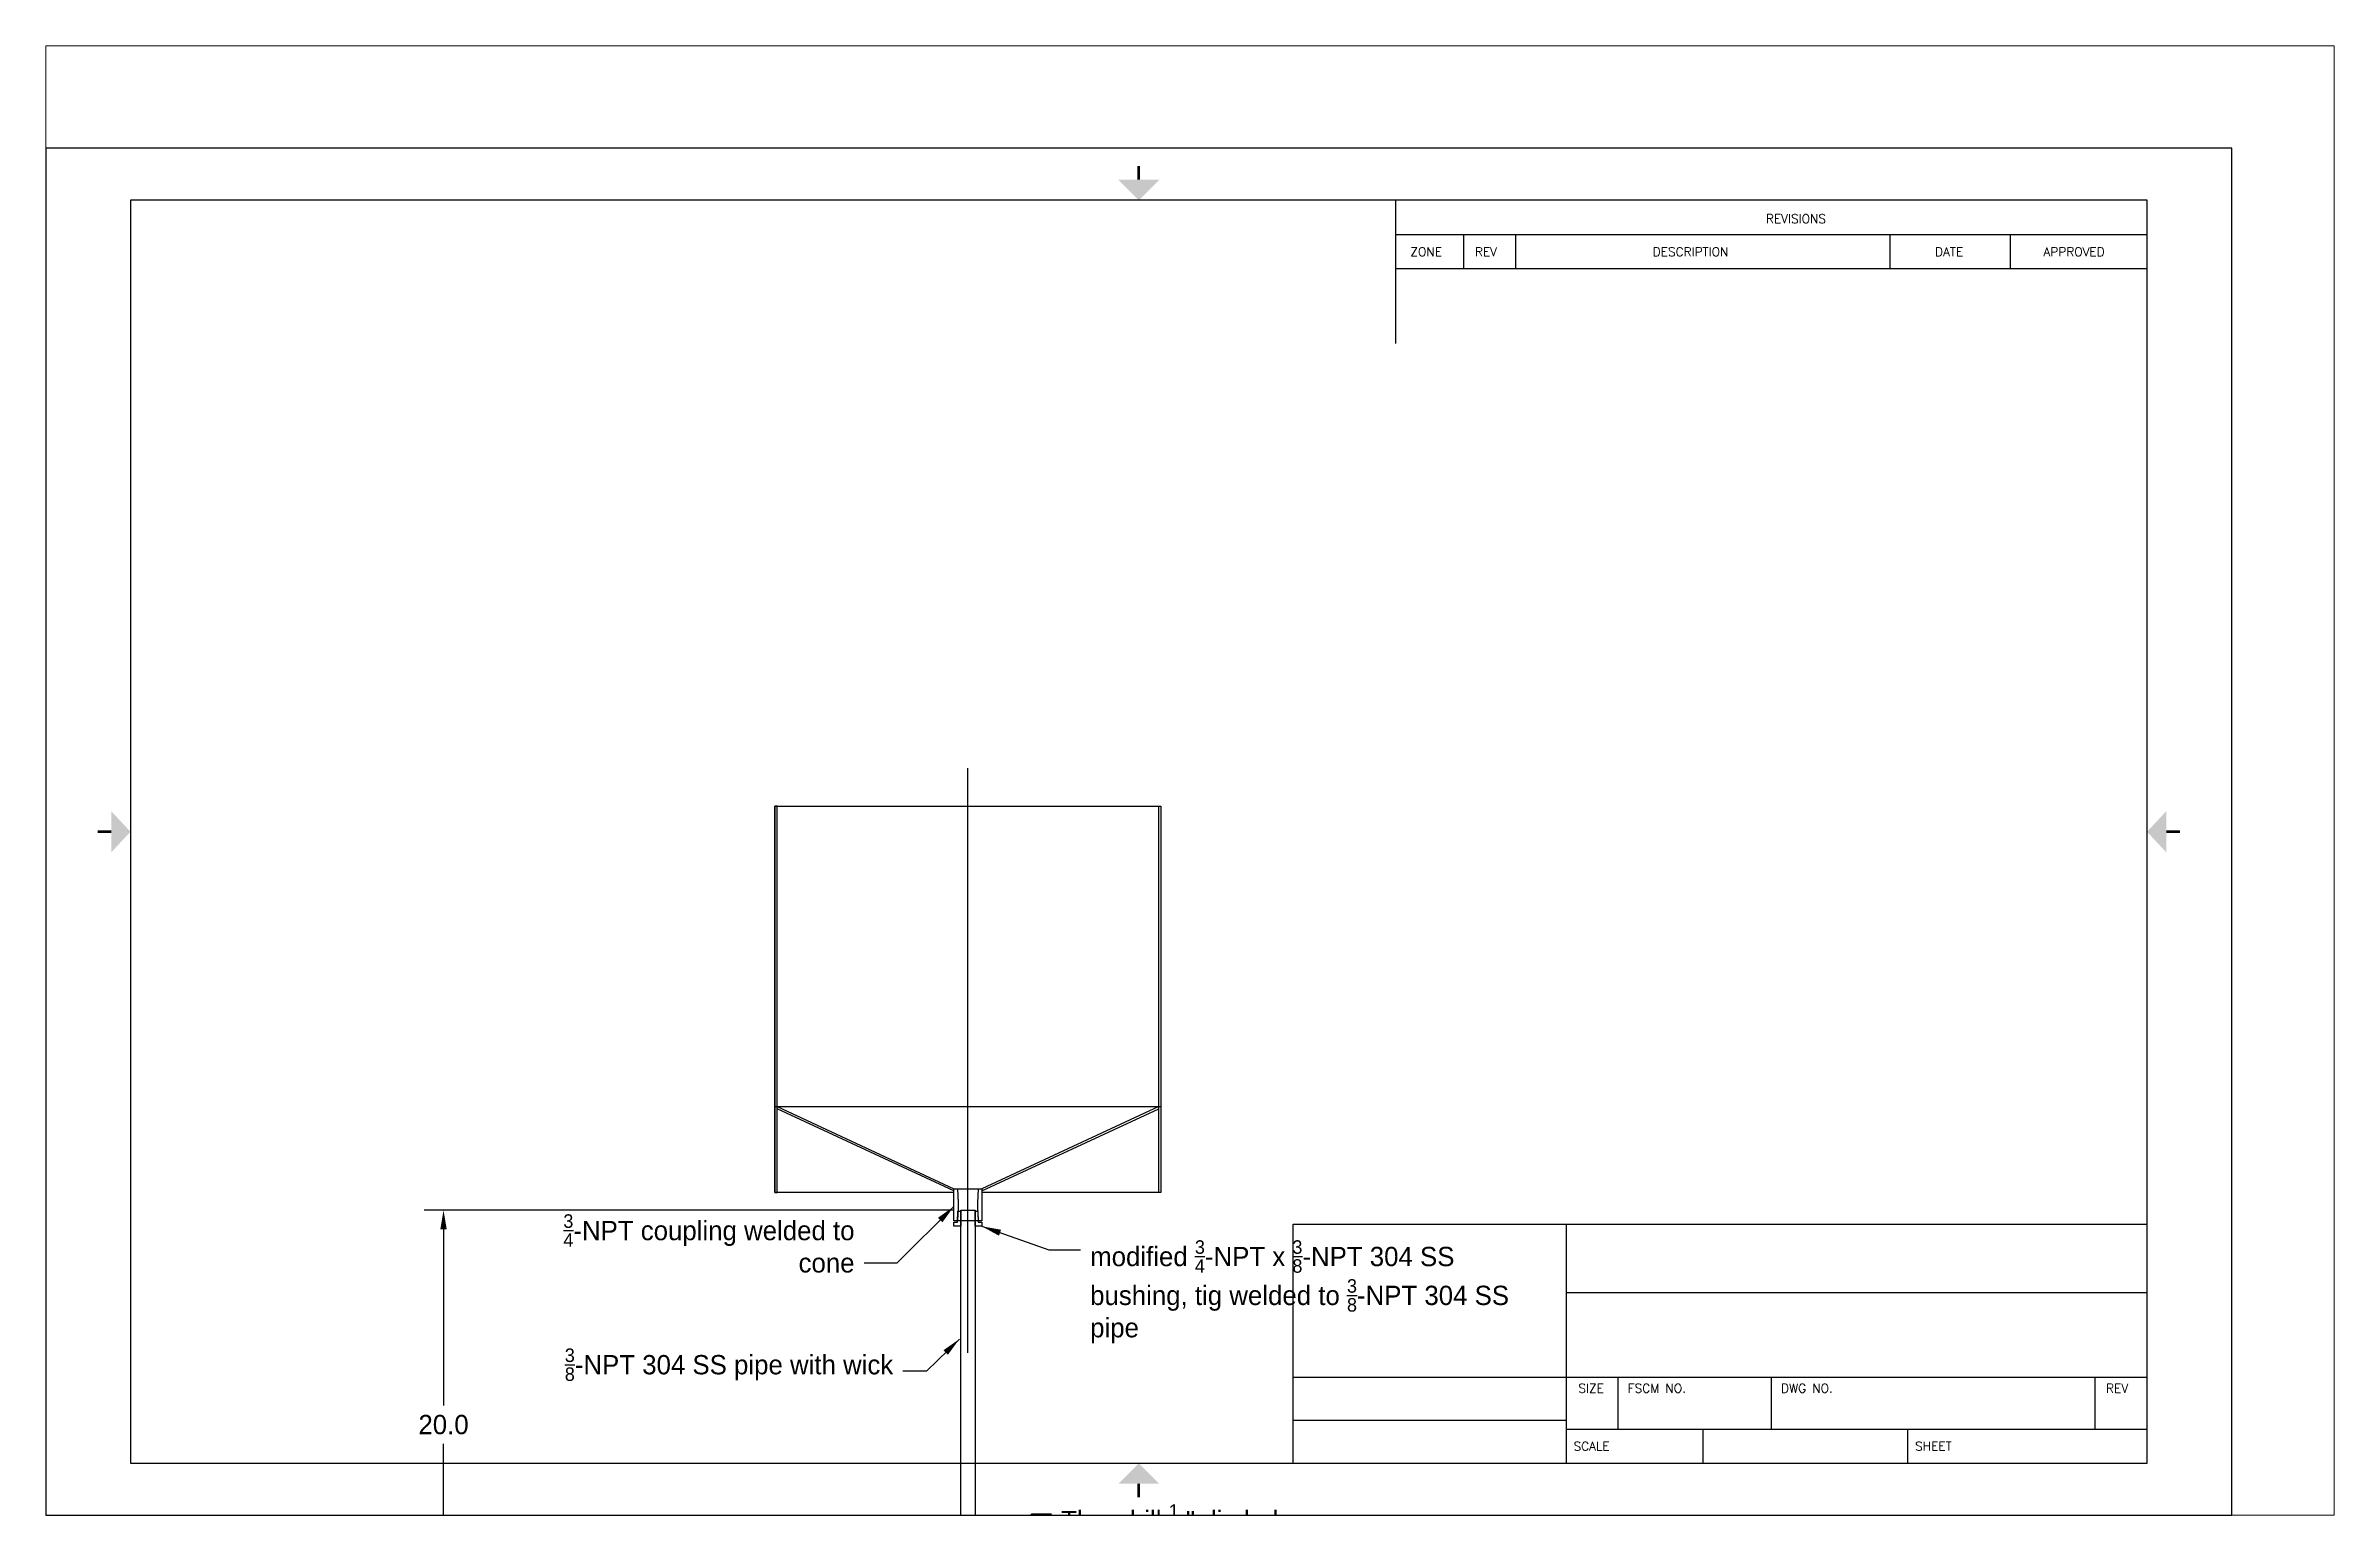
# Paper-space layout 'Layout1' of a CAD drawing. Header units: inches. Extents: x 0 to 16.8, y 0 to 10.8.
# The model-space entities are those that its viewports show. They can reach past a viewport. Long polylines and large blocks are cut down to what shows.
import ezdxf

# ---------------------------------------------------------------- set-up
doc = ezdxf.new("R2010")
doc.units = ezdxf.units.IN
doc.header["$MEASUREMENT"] = 0
doc.linetypes.add('CENTER2', pattern=[1.125, 0.75, -0.125, 0.125, -0.125])
doc.layers.add('Dems', color=7, linetype='Continuous')
doc.layers.add('Title Block', color=7, linetype='Continuous')
doc.styles.add('Roman', font='romans')
doc.dimstyles.get("Standard").update_dxf_attribs({"dimtxt": 0.18, "dimasz": 0.18, "dimexe": 0.18, "dimexo": 0.0625, "dimgap": 0.09, "dimtad": 0, "dimtih": 1, "dimtoh": 1, "dimdec": 4, "dimzin": 0, "dimdsep": 46, "dimtxsty": 'Standard', "dimcen": 0.09, "dimadec": 0, "dimazin": 0, "dimtfac": 1, "dimtdec": 4, "dimtofl": 0, "dimtmove": 0, "dimatfit": 3, "dimfxl": 0, "dimtolj": 1, "dimtzin": 0, "dimarcsym": 0})

# ---------------------------------------------------------------- blocks, each defined once
blk = doc.blocks.new('ANSI B title block.dwg')
at = {"layer": 'Title Block'}
for p, q in [((16, 10), (0, 10)), ((0, 10), (0, 0)), ((16, 0), (16, 10)), ((15.38, 9.62), (0.62, 9.62)), ((0.62, 9.62), (0.62, 0.38)), ((9.88, 9.62), (9.88, 8.5727)), ((15.38, 0.38), (15.38, 9.62)), ((9.88, 9.37), (15.38, 9.37)), ((10.38, 9.12), (10.38, 9.37)), ((10.76, 9.12), (10.76, 9.37)), ((13.5, 9.12), (13.5, 9.37)), ((14.38, 9.12), (14.38, 9.37)), ((9.88, 9.12), (15.38, 9.12)), ((9.13, 2.13), (15.38, 2.13)), ((9.13, 0.38), (9.13, 2.13)), ((11.13, 0.38), (11.13, 2.13)), ((11.13, 1.63), (15.38, 1.63)), ((9.13, 1.01), (15.38, 1.01)), ((11.51, 0.63), (11.51, 1.01)), ((12.63, 0.63), (12.63, 1.01)), ((15, 0.63), (15, 1.01)), ((9.13, 0.695), (11.13, 0.695)), ((11.13, 0.63), (15.38, 0.63)), ((12.13, 0.38), (12.13, 0.63)), ((13.63, 0.38), (13.63, 0.63)), ((0.62, 0.38), (15.38, 0.38)), ((0, 0), (16, 0))]:
    blk.add_line(p, q, dxfattribs=at)
at = {"layer": 'Title Block', "const_width": 0.02}
for points in [[(8, 9.87), (8, 9.77)], [(0.38, 5), (0.48, 5)], [(15.62, 5), (15.52, 5)], [(8, 0.13), (8, 0.23)]]:
    blk.add_lwpolyline(points, dxfattribs=at)
at = {"layer": 'Title Block'}
for points in [[(7.85, 9.77), (8.15, 9.77), (8, 9.62)], [(0.48, 4.85), (0.48, 5.15), (0.62, 5)], [(15.52, 4.85), (15.52, 5.15), (15.38, 5)], [(7.85, 0.23), (8.15, 0.23), (8, 0.38)]]:
    blk.add_solid(points, dxfattribs=at)
at = {"color": 0, "style": 'Roman', "flags": 8}
for tag, p in [('FNAME', (-0.05, 6)), ('REVDATE', (-0.05, 3)), ('USER', (-0.05, 0))]:
    blk.add_attdef(tag, p, '', height=0.15, rotation=90, dxfattribs=at)
at = {"layer": 'Title Block', "style": 'Roman'}
for s, p in [('REVISIONS', (12.5902, 9.4525)), ('ZONE', (9.9887, 9.2103)), ('REV', (10.4601, 9.2103)), ('DESCRIPTION', (11.762, 9.2103)), ('DATE', (13.8277, 9.2103)), ('APPROVED', (14.6214, 9.2103)), ('SIZE', (11.2179, 0.8959)), ('FSCM NO.', (11.5789, 0.8959)), ('DWG NO.', (12.701, 0.8959)), ('REV', (15.0805, 0.8959)), ('SCALE', (11.1823, 0.4725)), ('SHEET', (13.6828, 0.4725))]:
    blk.add_text(s, height=0.065, dxfattribs=at).set_placement(p)
blk = doc.blocks.new('*D4')
at = {"layer": 'Defpoints', "color": 0}
for p in [(33.6, 9.35), (9.48, -10.65), (33.6, -10.65)]:
    blk.add_point(p, dxfattribs=at)
at = {"layer": 'Dems', "color": 0, "lineweight": -2}
for p, q in [((33.28, 9.35), (8.58, 9.35)), ((9.48, 8.45), (9.48, 0.25)), ((9.48, -9.75), (9.48, -1.55)), ((33.28, -10.65), (8.58, -10.65))]:
    blk.add_line(p, q, dxfattribs=at)
at = {"layer": 'Dems', "color": 0}
for points in [[(9.33, 8.45), (9.63, 8.45), (9.48, 9.35)], [(9.33, -9.75), (9.63, -9.75), (9.48, -10.65)]]:
    blk.add_solid(points, dxfattribs=at)
at = {"layer": 'Dems', "color": 0, "insert": (9.48, -0.65), "char_height": 0.9, "attachment_point": 5}
blk.add_mtext('\\A1;20.0', dxfattribs=at)

msp = doc.modelspace()

# ---------------------------------------------------------------- linework, layer by layer
at = {"linetype": 'CENTER2'}
msp.add_line((33.93288, 2.69309), (33.93288, 29.95843), dxfattribs=at)
for p, q in [((24.93288, 28.17669), (42.93288, 28.17669)), ((24.93288, 10.17669), (24.93288, 28.17669)), ((24.93288, 28.17669), (42.93288, 28.17669)), ((42.93288, 28.17669), (42.93288, 10.17669)), ((24.93288, 14.17669), (42.93288, 14.17669)), ((25.03288, 14.17669), (33.28288, 10.34634)), ((33.28288, 10.24615), (25.03288, 14.06649)), ((42.83288, 14.17669), (34.58288, 10.34634)), ((34.58288, 10.24615), (42.83288, 14.06644)), ((33.28288, 10.17669), (24.93288, 10.17669)), ((33.44788, 10.34669), (33.47788, 9.69669)), ((33.47788, 9.69669), (33.47788, 9.49669)), ((34.41788, 10.34669), (34.38788, 9.69669)), ((34.38788, 9.69669), (34.38788, 9.49669)), ((42.93288, 10.17669), (34.58288, 10.17669)), ((33.47788, 9.49669), (33.44788, 8.84669)), ((34.38788, 9.49669), (34.41788, 8.84669))]:
    msp.add_line(p, q)
for points in [[(24.93288, 10.17669), (25.03288, 10.17669), (25.03288, 28.17669), (24.93288, 28.17669)], [(42.93288, 10.17669), (42.83288, 10.17669), (42.83288, 28.17669), (42.93288, 28.17669)], [(33.28288, 10.34669), (34.58288, 10.34669), (34.58288, 8.84669), (33.28288, 8.84669)], [(33.59688, 9.34669), (34.26888, 9.34669), (34.26888, -10.65331), (33.59688, -10.65331)]]:
    msp.add_lwpolyline(points, close=True)
at = {"layer": 'Dems', "color": 1}
for p, q in [((33.28288, 8.59669), (33.28288, 8.79669)), ((33.28288, 8.79669), (33.44788, 8.79669)), ((33.59688, 8.59669), (33.28288, 8.59669)), ((33.44788, 8.79669), (33.47096, 9.29669)), ((33.47096, 9.29669), (33.59688, 9.29669)), ((33.59688, 9.29669), (33.59688, 8.59669)), ((34.26888, 8.59669), (34.26888, 9.29669)), ((34.26888, 9.29669), (34.3948, 9.29669)), ((34.58288, 8.59669), (34.26888, 8.59669)), ((34.3948, 9.29669), (34.41788, 8.79669)), ((34.41788, 8.79669), (34.58288, 8.79669)), ((34.58288, 8.79669), (34.58288, 8.59669))]:
    msp.add_line(p, q, dxfattribs=at)

# ---------------------------------------------------------------- texts
at = {"layer": 'Dems', "char_height": 0.9}
for s, insert, width, attachment_point in [('\\A1;{\\H0.7x;\\S3/4;}-NPT coupling welded to cone', (28.64662, 6.43041), 14.1497, 9), ('\\A1;modified {\\H0.7x;\\S3/4;}-NPT x {\\H0.7x;\\S3/8;}-NPT 304 SS bushing, tig welded to {\\H0.7x;\\S3/8;}-NPT 304 SS pipe', (39.6352, 7.9451), 20.6033, 1), ('\\A1;{\\H0.7x;\\S3/8;}-NPT 304 SS pipe with wick', (30.45108, 1.38997), 19.0947, 9), ('\\A1;Thru drill {\\H0.7x;\\S1/4;} " dia hole', (38.28272, -4.35973), 22.0286, 1)]:
    msp.add_mtext(s, dxfattribs=dict(at, insert=insert, width=width, attachment_point=attachment_point))

# ---------------------------------------------------------------- dimensions: what is measured, and where the dimension line sits
at = {"layer": 'Dems'}
dim = msp.add_linear_dim(base=(9.48265, -10.65331), p1=(33.59688, 9.34669), p2=(33.59688, -10.65331), angle=90, dimstyle='Standard', override={"dimscale": 5, "dimdec": 1}, dxfattribs=at)
dim.commit()
dim.dimension.update_dxf_attribs({"geometry": '*D4', "text_midpoint": (9.48265, -0.65331)})

# ---------------------------------------------------------------- leaders
at = {"layer": 'Dems', "annotation_type": 0, "has_hookline": 1}
for points, hookline_direction, text_width in [([(33.28087, 9.52245), (30.614, 6.88041), (29.09662, 6.88041)], 1, 11.85), ([(34.58288, 8.59669), (37.70882, 7.4951), (39.1852, 7.4951)], 0, 18.63), ([(33.53789, 3.34276), (32.00836, 1.83997), (30.90108, 1.83997)], 1, 17.88), ([(34.05788, -7.65331), (36.90785, -4.80973), (37.83272, -4.80973)], 0, 17.28)]:
    msp.add_leader(points, dimstyle='Standard', override={"dimscale": 5, "dimgap": 0.09, "dimtad": 0}, dxfattribs=dict(at, hookline_direction=hookline_direction, text_width=text_width))

psp = doc.layouts.get("Layout1")

# ---------------------------------------------------------------- block references
at = {"layer": 'Dems'}
psp.add_blockref('ANSI B title block.dwg', (0, 0), dxfattribs=at)

# ---------------------------------------------------------------- viewports
psp.add_viewport(center=(8.375, 5.375), size=(16.75, 10.75), view_center_point=(44.29137, 29.37761), view_height=68.4945288, dxfattribs=at)

doc.saveas('drawing.dxf')
